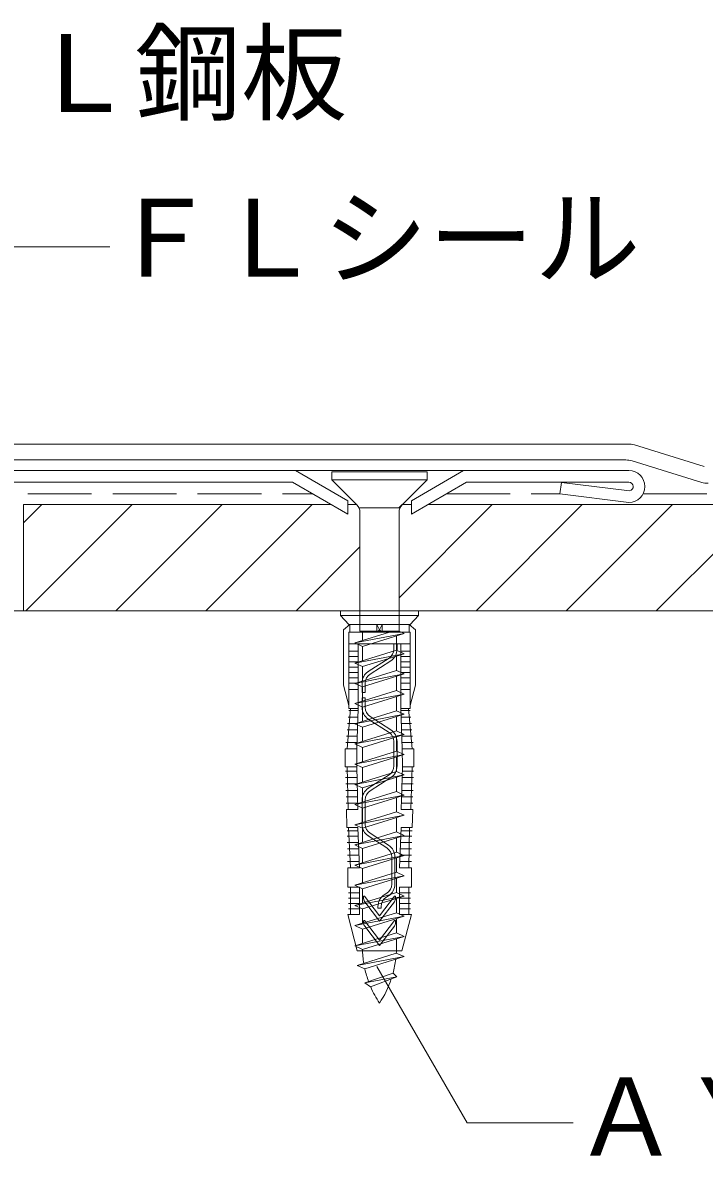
# Model space of a CAD drawing. Units: millimetres on the paper, with parts at other scales. Extents: x -135 to 135, y -94 to 92.
# Drawn here: x 6.8 to 38.9, y -44.7 to 9 of the extents above; entities that cross this region are included whole.
import ezdxf
from ezdxf.enums import TextEntityAlignment as Align

# ---------------------------------------------------------------- set-up
doc = ezdxf.new("R2010")
doc.units = ezdxf.units.MM
doc.linetypes.add('DASHED3', pattern=[4, 3, -1])
for name, color, linetype, lineweight in [('1-3_断熱材', 5, 'DASHED3', 9), ('1-4_リベットルーフ', 3, 'Continuous', 9), ('1-5_ＦＬ鋼板・ディスク', 7, 'Continuous', 9), ('1-6_アンカー類', 7, 'Continuous', 9), ('1-9_下地鋼板', 33, 'Continuous', 18), ('1-A_元図・躯体', 7, 'Continuous', 9), ('E-1', 7, 'Continuous', 9)]:
    doc.layers.add(name, color=color, linetype=linetype, lineweight=lineweight)
doc.styles.add('ＭＳ ゴシック', font='')
doc.styles.get('ＭＳ ゴシック').set_extended_font_data('MS Gothic')

msp = doc.modelspace()

# ---------------------------------------------------------------- linework, layer by layer
at = {"layer": '1-3_断熱材'}
for p, q in [((-20.923, -13.185), (20.496, -13.185)), ((26.793, -13.185), (32.146, -13.185)), ((36.06, -13.185), (106.875, -13.185))]:
    msp.add_line(p, q, dxfattribs=at)
at = {"layer": '1-4_リベットルーフ'}
for p, q in [((35.358, -10.837), (-18.768, -10.837)), ((35.652, -10.881), (38.939, -11.891)), ((35.246, -11.587), (-18.768, -11.587)), ((38.827, -12.641), (35.539, -11.631))]:
    msp.add_line(p, q, dxfattribs=at)
for centre, start, end in [((35.358, -11.837), 72.9216, 90), ((35.358, -11.837), 72.9216, 90), ((35.246, -12.587), 72.9216, 90), ((39.12, -11.685), 252.9216, 270)]:
    msp.add_arc(centre, 1, start, end, dxfattribs=at)
at = {"layer": '1-5_ＦＬ鋼板・ディスク'}
for p, q in [((-18.768, -12.087), (35.396, -12.087)), ((22.145, -13.502), (19.694, -12.087)), ((25.145, -13.502), (27.595, -12.087)), ((-19.056, -12.637), (19.547, -12.637)), ((22.145, -14.137), (19.547, -12.637)), ((25.145, -14.137), (27.743, -12.637)), ((27.743, -12.637), (35.396, -12.637)), ((32.213, -12.641), (32.146, -13.187)), ((35.419, -13.036), (32.213, -12.641)), ((35.396, -13.587), (32.146, -13.187)), ((22.145, -13.502), (22.145, -14.137)), ((25.145, -13.502), (25.145, -14.137))]:
    msp.add_line(p, q, dxfattribs=at)
for radius, start in [(0.75, 270), (0.2, 276.5944)]:
    msp.add_arc((35.396, -12.837), radius, start, 90, dxfattribs=at)
at = {"layer": '1-6_アンカー類', "color": 4}
for p, q in [((21.392, -12.144), (21.392, -12.514)), ((25.892, -12.144), (21.392, -12.144)), ((22.576, -13.698), (21.392, -12.514)), ((24.709, -13.698), (25.892, -12.514)), ((24.562, -13.844), (22.722, -13.844)), ((22.722, -14.051), (22.722, -19.644)), ((24.267, -19.644), (22.48, -20.2)), ((22.843, -19.644), (22.843, -20.087)), ((24.442, -19.868), (24.442, -20.54)), ((24.807, -19.754), (24.562, -19.644)), ((22.843, -20.364), (22.843, -21.037)), ((24.442, -20.54), (22.48, -21.15)), ((24.807, -20.704), (22.48, -21.15)), ((24.807, -20.704), (24.442, -20.54)), ((24.442, -20.818), (24.442, -21.489)), ((22.843, -21.314), (22.843, -21.987)), ((24.443, -21.489), (22.482, -22.099)), ((24.809, -21.653), (22.482, -22.099)), ((24.442, -21.768), (24.442, -22.44)), ((24.809, -21.653), (24.443, -21.489)), ((24.442, -22.44), (22.48, -23.05)), ((22.843, -22.263), (22.843, -22.937)), ((24.807, -22.604), (24.442, -22.44)), ((24.807, -22.604), (22.48, -23.05)), ((24.442, -22.718), (24.442, -23.391)), ((24.442, -23.391), (22.48, -24.001)), ((24.807, -23.556), (22.48, -24.001)), ((22.843, -23.214), (22.843, -23.888)), ((24.807, -23.556), (24.442, -23.391)), ((22.843, -24.166), (22.843, -24.838)), ((24.442, -23.669), (24.442, -24.341)), ((24.443, -24.341), (22.482, -24.951)), ((24.809, -24.505), (22.482, -24.951)), ((24.442, -24.619), (24.442, -25.291)), ((24.809, -24.505), (24.443, -24.341)), ((22.843, -25.115), (22.843, -25.788)), ((24.442, -25.291), (22.48, -25.901)), ((24.807, -25.455), (22.48, -25.901)), ((24.807, -25.455), (24.442, -25.291)), ((24.442, -25.569), (24.442, -26.243)), ((24.442, -26.243), (22.48, -26.853)), ((22.843, -26.066), (22.843, -26.74)), ((24.807, -26.407), (24.442, -26.243)), ((24.807, -26.407), (22.48, -26.853)), ((24.442, -26.521), (24.442, -27.194)), ((24.442, -27.194), (22.48, -27.804)), ((24.807, -27.358), (22.48, -27.804)), ((22.843, -27.017), (22.843, -27.691)), ((24.807, -27.358), (24.442, -27.194)), ((24.442, -27.472), (24.442, -28.144)), ((24.442, -28.144), (22.48, -28.754)), ((24.807, -28.308), (22.48, -28.754)), ((22.843, -27.969), (22.843, -28.641)), ((24.807, -28.308), (24.442, -28.144)), ((24.442, -28.422), (24.442, -29.094)), ((22.843, -28.919), (22.843, -29.591)), ((24.442, -29.094), (22.48, -29.704)), ((24.807, -29.258), (22.48, -29.704)), ((24.807, -29.258), (24.442, -29.094)), ((24.442, -29.372), (24.442, -30.044)), ((24.443, -30.043), (22.482, -30.654)), ((22.843, -29.869), (22.843, -30.541)), ((24.809, -30.208), (24.443, -30.043)), ((24.809, -30.208), (22.482, -30.654)), ((24.442, -30.322), (24.442, -30.994)), ((24.442, -30.994), (22.48, -31.604)), ((22.843, -30.817), (22.843, -31.491)), ((24.807, -31.158), (24.442, -30.994)), ((24.807, -31.158), (22.48, -31.604)), ((24.442, -31.272), (24.442, -31.944)), ((24.442, -31.944), (22.48, -32.554)), ((24.807, -32.108), (22.48, -32.554)), ((22.843, -31.769), (22.843, -32.441)), ((24.807, -32.108), (24.442, -31.944)), ((24.442, -32.222), (24.442, -32.894)), ((22.843, -32.719), (22.843, -33.391)), ((24.442, -32.894), (22.48, -33.504)), ((24.807, -33.058), (22.48, -33.504)), ((24.807, -33.058), (24.442, -32.894)), ((24.442, -33.172), (24.442, -33.844)), ((22.843, -33.669), (22.843, -34.341)), ((24.442, -33.844), (22.48, -34.454)), ((24.807, -34.008), (22.48, -34.454)), ((24.807, -34.008), (24.442, -33.844)), ((24.442, -34.122), (24.442, -34.608)), ((24.434, -34.794), (22.599, -35.38)), ((24.8, -34.958), (24.434, -34.794)), ((22.599, -35.38), (22.96, -35.543)), ((24.465, -35.911), (22.945, -36.202))]:
    msp.add_line(p, q, dxfattribs=at)
at = {"layer": '1-6_アンカー類'}
for p, q in [((24.553, -13.844), (24.712, -13.685)), ((21.807, -18.91), (21.807, -18.685)), ((25.482, -18.685), (21.807, -18.685)), ((25.482, -18.91), (25.482, -18.685)), ((25.482, -18.91), (21.807, -18.91)), ((22.2, -19.335), (21.807, -18.91)), ((22.25, -19.335), (21.95, -19.585)), ((25.09, -19.335), (22.2, -19.335)), ((22.25, -19.685), (22.25, -19.335)), ((23.52, -19.685), (23.52, -19.335)), ((23.77, -19.685), (23.77, -19.335)), ((25.34, -19.585), (25.04, -19.335)), ((25.04, -19.685), (25.04, -19.335)), ((25.09, -19.335), (25.482, -18.91)), ((21.95, -22.185), (21.95, -19.585)), ((25.09, -19.685), (22.2, -19.685)), ((22.2, -23.285), (22.2, -19.685)), ((23.52, -19.685), (23.645, -19.585)), ((23.77, -19.685), (23.645, -19.585)), ((25.09, -23.285), (25.09, -19.685)), ((25.34, -22.185), (25.34, -19.585)), ((25.09, -20.235), (22.2, -20.235)), ((22.645, -23.285), (22.645, -20.235)), ((24.32, -20.488), (24.32, -20.235)), ((24.47, -20.488), (24.47, -20.235)), ((24.645, -23.285), (24.645, -20.235)), ((22.645, -20.585), (22.2, -20.585)), ((22.658, -20.835), (22.2, -20.835)), ((23.117, -21.537), (24.091, -20.908)), ((25.09, -20.585), (24.645, -20.585)), ((25.09, -20.835), (24.645, -20.835)), ((22.645, -21.085), (22.2, -21.085)), ((22.645, -21.335), (22.2, -21.335)), ((23.198, -21.663), (24.172, -21.034)), ((25.09, -21.085), (24.645, -21.085)), ((25.09, -21.335), (24.645, -21.335)), ((22.645, -21.585), (22.2, -21.585)), ((22.645, -21.835), (22.2, -21.835)), ((25.09, -21.585), (24.645, -21.585)), ((25.09, -21.835), (24.645, -21.835)), ((22.2, -23.135), (21.95, -22.185)), ((22.645, -22.085), (22.2, -22.085)), ((22.645, -22.385), (22.2, -22.385)), ((22.82, -22.535), (22.82, -22.083)), ((22.97, -22.535), (22.82, -22.535)), ((22.97, -22.535), (22.97, -22.083)), ((25.09, -22.085), (24.645, -22.085)), ((25.09, -22.385), (24.645, -22.385)), ((25.34, -22.185), (25.09, -23.135)), ((22.82, -23.238), (22.82, -22.785)), ((22.97, -22.785), (22.82, -22.785)), ((22.97, -23.238), (22.97, -22.785)), ((22.113, -25.185), (22.28, -23.285)), ((22.641, -23.385), (22.195, -23.385)), ((22.645, -23.285), (22.2, -23.285)), ((22.574, -25.185), (22.645, -23.285)), ((25.09, -23.285), (24.645, -23.285)), ((24.715, -25.187), (24.645, -23.285)), ((25.094, -23.385), (24.645, -23.385)), ((25.176, -25.185), (25.009, -23.285)), ((22.619, -23.985), (22.142, -23.985)), ((22.63, -23.685), (22.169, -23.685)), ((23.117, -23.784), (24.091, -24.413)), ((23.198, -23.658), (24.172, -24.287)), ((25.121, -23.685), (24.659, -23.685)), ((25.147, -23.985), (24.671, -23.985)), ((22.596, -24.585), (22.089, -24.585)), ((22.608, -24.285), (22.116, -24.285)), ((25.174, -24.285), (24.682, -24.285)), ((25.2, -24.585), (24.693, -24.585)), ((22.032, -26.035), (22.032, -25.185)), ((22.574, -25.185), (22.032, -25.185)), ((22.585, -24.885), (22.063, -24.885)), ((22.57, -26.035), (22.574, -25.181)), ((24.32, -25.988), (24.32, -24.833)), ((24.47, -25.988), (24.47, -24.833)), ((25.226, -24.885), (24.704, -24.885)), ((25.257, -25.185), (24.715, -25.185)), ((24.72, -26.035), (24.715, -25.187)), ((25.257, -26.035), (25.257, -25.185)), ((22.57, -26.035), (22.032, -26.035)), ((22.575, -26.235), (22.041, -26.235)), ((22.163, -28.035), (22.113, -26.035)), ((22.62, -28.035), (22.57, -26.035)), ((24.67, -28.035), (24.72, -26.035)), ((25.248, -26.235), (24.715, -26.235)), ((25.257, -26.035), (24.72, -26.035)), ((25.126, -28.035), (25.176, -26.035)), ((22.582, -26.535), (22.049, -26.535)), ((22.59, -26.835), (22.056, -26.835)), ((23.117, -27.037), (24.091, -26.408)), ((23.198, -27.163), (24.172, -26.534)), ((25.233, -26.835), (24.7, -26.835)), ((25.24, -26.535), (24.707, -26.535)), ((22.597, -27.135), (22.064, -27.135)), ((25.225, -27.135), (24.692, -27.135)), ((22.605, -27.435), (22.071, -27.435)), ((22.612, -27.735), (22.079, -27.735)), ((22.82, -28.738), (22.82, -27.583)), ((22.97, -28.738), (22.97, -27.583)), ((25.21, -27.735), (24.677, -27.735)), ((25.218, -27.435), (24.693, -27.435)), ((22.62, -28.035), (22.082, -28.035)), ((25.207, -28.035), (24.67, -28.035)), ((25.188, -28.885), (25.207, -28.035)), ((22.27, -30.785), (22.182, -28.885)), ((22.707, -30.785), (22.62, -28.885)), ((24.582, -30.785), (24.67, -28.885)), ((25.188, -28.885), (24.67, -28.885)), ((25.02, -30.785), (25.063, -28.885)), ((22.627, -29.035), (22.113, -29.035)), ((22.638, -29.285), (22.117, -29.285)), ((23.117, -29.284), (23.991, -29.848)), ((23.198, -29.158), (24.072, -29.722)), ((25.171, -29.285), (24.651, -29.285)), ((25.177, -29.035), (24.659, -29.035)), ((22.661, -29.585), (22.123, -29.585)), ((22.673, -29.885), (22.128, -29.885)), ((25.158, -29.885), (24.617, -29.885)), ((25.164, -29.585), (24.628, -29.585)), ((22.684, -30.185), (22.133, -30.185)), ((22.696, -30.485), (22.139, -30.485)), ((24.22, -31.552), (24.22, -30.268)), ((24.37, -31.552), (24.37, -30.268)), ((25.144, -30.485), (24.594, -30.485)), ((25.151, -30.185), (24.605, -30.185)), ((22.145, -31.685), (22.145, -30.785)), ((22.707, -30.785), (22.145, -30.785)), ((25.145, -30.785), (24.582, -30.785)), ((25.145, -31.685), (25.145, -30.785)), ((22.707, -31.685), (22.145, -31.685)), ((22.27, -32.985), (22.27, -31.685)), ((22.707, -32.985), (22.707, -31.685)), ((24.582, -32.985), (24.582, -31.685)), ((25.145, -31.685), (24.582, -31.685)), ((25.02, -32.985), (25.02, -31.685)), ((22.707, -31.96), (22.182, -31.96)), ((22.707, -32.21), (22.182, -32.21)), ((22.895, -32.134), (22.895, -32.225)), ((23.645, -33.035), (22.939, -32.118)), ((23.645, -33.035), (24.35, -32.118)), ((23.867, -32.052), (23.991, -31.972)), ((23.948, -32.178), (24.072, -32.098)), ((24.395, -32.134), (24.395, -32.225)), ((25.107, -31.96), (24.582, -31.96)), ((25.107, -32.21), (24.582, -32.21)), ((22.707, -32.46), (22.182, -32.46)), ((22.707, -32.71), (22.182, -32.71)), ((23.645, -33.285), (22.946, -32.378)), ((23.57, -32.685), (23.57, -32.598)), ((23.72, -32.685), (23.57, -32.685)), ((23.645, -33.285), (24.343, -32.378)), ((23.72, -32.685), (23.72, -32.598)), ((25.107, -32.46), (24.582, -32.46)), ((25.107, -32.71), (24.582, -32.71)), ((22.595, -34.685), (22.145, -32.985)), ((22.707, -32.985), (22.145, -32.985)), ((22.895, -33.284), (22.895, -33.375)), ((23.645, -34.185), (22.939, -33.268)), ((23.645, -34.185), (24.35, -33.268)), ((24.395, -33.284), (24.395, -33.375)), ((25.144, -32.985), (24.582, -32.985)), ((24.695, -34.685), (25.145, -32.985)), ((23.645, -34.435), (22.946, -33.528)), ((23.645, -34.435), (24.343, -33.528)), ((24.695, -34.685), (22.595, -34.685))]:
    msp.add_line(p, q, dxfattribs=at)
at = {"layer": '1-6_アンカー類', "color": 4}
for points in [[(25.892, -12.144), (25.892, -12.514), (21.392, -12.514)], [(24.562, -14.051), (24.562, -19.644), (22.722, -19.644)], [(22.48, -21.15), (22.843, -21.314), (24.807, -20.704)], [(22.482, -22.099), (22.845, -22.264), (24.809, -21.653)], [(22.48, -23.05), (22.843, -23.214), (24.807, -22.604)], [(22.48, -24.001), (22.843, -24.166), (24.807, -23.556)], [(22.482, -24.951), (22.845, -25.115), (24.809, -24.505)], [(22.48, -25.901), (22.843, -26.066), (24.807, -25.455)], [(22.48, -26.853), (22.843, -27.017), (24.807, -26.407)], [(22.48, -27.804), (22.843, -27.969), (24.807, -27.358)], [(22.48, -28.754), (22.843, -28.919), (24.807, -28.308)], [(22.48, -29.704), (22.843, -29.869), (24.807, -29.258)], [(22.482, -30.654), (22.845, -30.818), (24.809, -30.208)], [(22.48, -31.604), (22.843, -31.769), (24.807, -31.158)], [(22.48, -32.554), (22.843, -32.719), (24.807, -32.108)], [(22.48, -33.504), (22.843, -33.669), (24.807, -33.058)], [(22.48, -34.454), (22.844, -34.619), (24.807, -34.008)], [(22.96, -35.543), (24.8, -34.958), (22.599, -35.38)], [(24.28, -35.746), (22.945, -36.202), (23.227, -36.384)], [(23.227, -36.384), (24.465, -35.911), (24.28, -35.746)]]:
    msp.add_lwpolyline(points, dxfattribs=at)
at = {"layer": '1-6_アンカー類'}
for points in [[(23.77, -19.335), (23.645, -19.585), (23.52, -19.335)], [(22.62, -28.885), (22.101, -28.885), (22.082, -28.035)]]:
    msp.add_lwpolyline(points, dxfattribs=at)
at = {"layer": '1-6_アンカー類', "color": 4}
msp.add_lwpolyline([(24.807, -19.754), (22.48, -20.2), (22.843, -20.364)], close=True, dxfattribs=at)
for centre, radius, start, end in [((22.222, -14.051), 0.5, 360, 45), ((25.062, -14.051), 0.5, 135, 180), ((27.534, -34.524), 4.691, 181.1526, 189.3025), ((19.751, -34.524), 4.691, 356.7043, 358.9811), ((19.751, -34.524), 4.691, 344.9006, 353.1646), ((27.534, -34.524), 4.691, 192.5576, 200.1333), ((27.534, -34.524), 4.691, 203.3521, 213.9505), ((19.751, -34.524), 4.691, 326.0495, 341.5109)]:
    msp.add_arc(centre, radius, start, end, dxfattribs=at)
at = {"layer": '1-6_アンカー類'}
for centre, radius, start, end in [((23.82, -20.488), 0.5, 302.8584, 360), ((23.82, -20.488), 0.65, 302.8584, 360), ((23.47, -22.083), 0.65, 122.8584, 180), ((23.47, -22.083), 0.5, 122.8584, 180), ((23.47, -23.238), 0.65, 180, 237.1416), ((23.47, -23.238), 0.5, 180, 237.1416), ((23.82, -24.833), 0.5, 360, 57.1416), ((23.82, -24.833), 0.65, 360, 57.1416), ((23.82, -25.988), 0.5, 302.8584, 360), ((23.82, -25.988), 0.65, 302.8584, 0), ((23.47, -27.583), 0.65, 122.8584, 180), ((23.47, -27.583), 0.5, 122.8584, 180), ((23.47, -28.738), 0.65, 180, 237.1416), ((23.47, -28.738), 0.5, 180, 237.1416), ((23.72, -30.268), 0.5, 360, 57.1416), ((23.72, -30.268), 0.65, 360, 57.1416), ((23.72, -31.552), 0.5, 302.8584, 360), ((23.72, -31.552), 0.65, 302.8584, 360), ((22.92, -32.134), 0.025, 37.5686, 180), ((23.145, -32.225), 0.25, 180, 217.5686), ((24.22, -32.598), 0.65, 122.8584, 180), ((24.22, -32.598), 0.5, 122.8584, 180), ((24.145, -32.225), 0.25, 322.4314, 360), ((24.37, -32.134), 0.025, 360, 142.4314), ((22.92, -33.284), 0.025, 37.5686, 180), ((24.37, -33.284), 0.025, 360, 142.4314), ((23.145, -33.375), 0.25, 180, 217.5686), ((24.145, -33.375), 0.25, 322.4314, 360)]:
    msp.add_arc(centre, radius, start, end, dxfattribs=at)
at = {"layer": '1-9_下地鋼板'}
for p, q in [((6.875, -14.552), (7.742, -13.685)), ((6.875, -13.685), (6.875, -18.685)), ((6.875, -13.685), (21.362, -13.685)), ((6.984, -18.685), (11.984, -13.685)), ((11.227, -18.685), (16.227, -13.685)), ((15.47, -18.685), (20.47, -13.685)), ((22.145, -13.685), (22.564, -13.685)), ((24.562, -18.078), (28.955, -13.685)), ((24.712, -13.685), (25.145, -13.685)), ((25.927, -13.685), (106.875, -13.685)), ((28.198, -18.685), (33.198, -13.685)), ((32.44, -18.685), (37.44, -13.685)), ((36.683, -18.685), (41.683, -13.685)), ((19.712, -18.685), (22.722, -15.675)), ((6.875, -18.685), (106.875, -18.685))]:
    msp.add_line(p, q, dxfattribs=at)
at = {"layer": '1-A_元図・躯体'}
msp.add_line((-5.125, -18.685), (106.875, -18.685), dxfattribs=at)
at = {"layer": 'E-1'}
msp.add_line((5.937, -1.563), (10.937, -1.563), dxfattribs=at)
msp.add_lwpolyline([(23.519, -35.42), (27.774, -42.791), (32.774, -42.791)], dxfattribs=at)

# ---------------------------------------------------------------- texts
at = {"layer": 'E-1', "style": 'ＭＳ ゴシック'}
for s, p in [('ＦＬ鋼板', (2.125, 3.687)), ('ＦＬシール', (10.937, -4.063)), ('ＡＹ樹脂アンカー', (32.777, -45.424))]:
    msp.add_text(s, height=3.666, dxfattribs=at).set_placement(p, align=Align.BOTTOM_LEFT)

doc.saveas('drawing.dxf')
